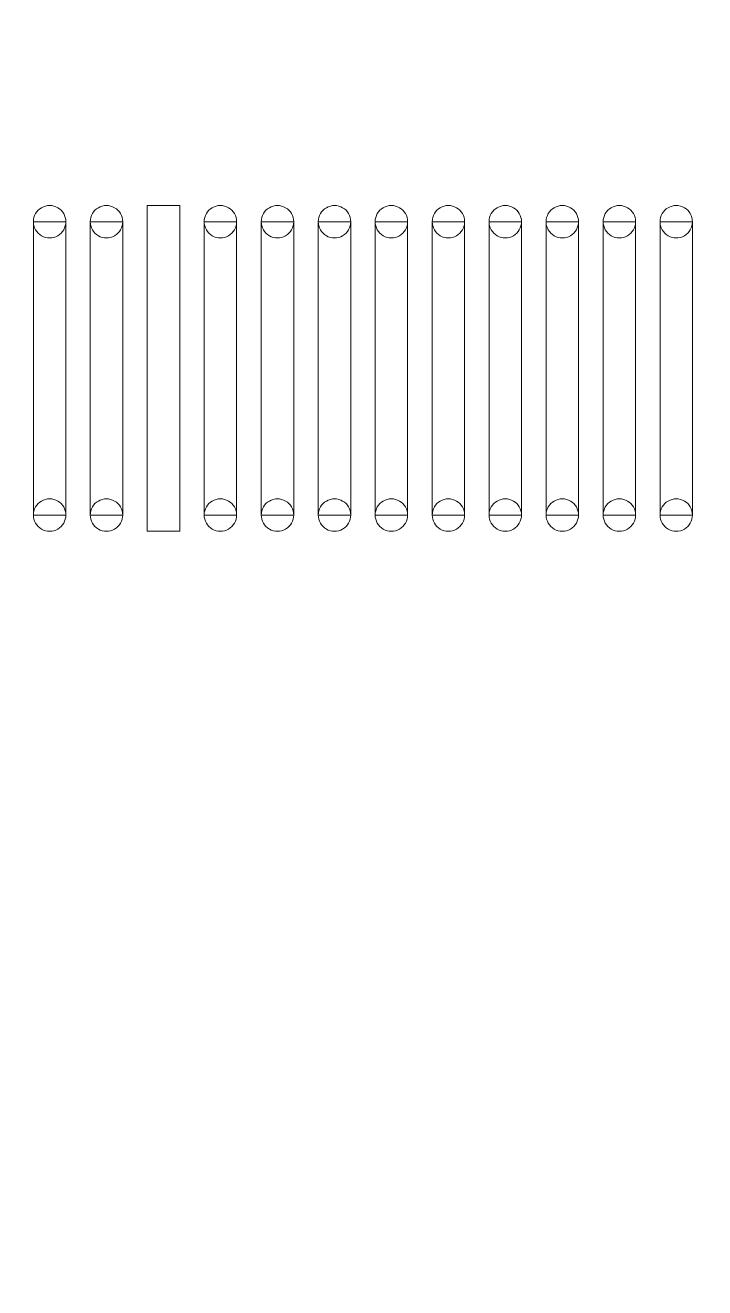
# Model space of a CAD drawing. Header units: millimetres. Extents: x -145 to 117, y -28 to 99.
# Drawn here: x -84.53 to -76.18, y 19.32 to 34.82 of the extents above; entities that cross this region are included whole.
import ezdxf

# ---------------------------------------------------------------- set-up
doc = ezdxf.new("R2010")
doc.units = ezdxf.units.MM
doc.header["$MEASUREMENT"] = 0
doc.layers.add('bottomstencil', color=7, linetype='Continuous')

msp = doc.modelspace()

# ---------------------------------------------------------------- linework, layer by layer
at = {"layer": 'bottomstencil', "color": 8, "lineweight": 9}
msp.add_open_spline([(-17.5854, 99.4833), (-17.5854, 99.4833), (-144.5854, 99.4833), (-144.5854, 99.4833), (-144.5854, 99.4833), (-144.5854, 99.4833), (-144.5854, -27.5167), (-144.5854, -27.5167), (-144.5854, -27.5167), (-144.5854, -27.5167), (-17.5854, -27.5167), (-17.5854, -27.5167), (-17.5854, -27.5167), (-17.5854, -27.5167), (-17.5854, 99.4833), (-17.5854, 99.4833)], degree=3, knots=[0, 0, 0, 0, 0.2, 0.2, 0.2, 0.2, 0.4, 0.4, 0.4, 0.4, 0.6, 0.6, 0.6, 0.6, 1, 1, 1, 1], dxfattribs=at)
at = {"layer": 'bottomstencil', "lineweight": 9}
for points, knots in [([(-84.4293, 32.407), (-84.4293, 32.4782), (-84.3913, 32.544), (-84.3296, 32.5797), (-84.3296, 32.5797), (-84.2679, 32.6153), (-84.1919, 32.6153), (-84.1302, 32.5797), (-84.1302, 32.5797), (-84.0685, 32.544), (-84.0305, 32.4782), (-84.0305, 32.407)], [0, 0, 0, 0, 0.25, 0.25, 0.25, 0.25, 0.5, 0.5, 0.5, 0.5, 1, 1, 1, 1]), ([(-83.7308, 32.407), (-83.7308, 32.4782), (-83.6928, 32.544), (-83.6311, 32.5797), (-83.6311, 32.5797), (-83.5694, 32.6153), (-83.4934, 32.6153), (-83.4317, 32.5797), (-83.4317, 32.5797), (-83.37, 32.544), (-83.332, 32.4782), (-83.332, 32.407)], [0, 0, 0, 0, 0.25, 0.25, 0.25, 0.25, 0.5, 0.5, 0.5, 0.5, 1, 1, 1, 1]), ([(-83.0298, 28.6059), (-83.0298, 28.6059), (-83.0298, 32.6064), (-83.0298, 32.6064), (-83.0298, 32.6064), (-83.0298, 32.6064), (-82.631, 32.6064), (-82.631, 32.6064), (-82.631, 32.6064), (-82.631, 32.6064), (-82.631, 28.6059), (-82.631, 28.6059), (-82.631, 28.6059), (-82.631, 28.6059), (-83.0298, 28.6059), (-83.0298, 28.6059)], [0, 0, 0, 0, 0.2, 0.2, 0.2, 0.2, 0.4, 0.4, 0.4, 0.4, 0.6, 0.6, 0.6, 0.6, 1, 1, 1, 1]), ([(-82.3313, 32.407), (-82.3313, 32.4782), (-82.2933, 32.544), (-82.2316, 32.5797), (-82.2316, 32.5797), (-82.1699, 32.6153), (-82.0939, 32.6153), (-82.0322, 32.5797), (-82.0322, 32.5797), (-81.9705, 32.544), (-81.9325, 32.4782), (-81.9325, 32.407)], [0, 0, 0, 0, 0.25, 0.25, 0.25, 0.25, 0.5, 0.5, 0.5, 0.5, 1, 1, 1, 1]), ([(-81.6302, 32.407), (-81.6302, 32.4782), (-81.5922, 32.544), (-81.5305, 32.5797), (-81.5305, 32.5797), (-81.4688, 32.6153), (-81.3928, 32.6153), (-81.3311, 32.5797), (-81.3311, 32.5797), (-81.2695, 32.544), (-81.2314, 32.4782), (-81.2314, 32.407)], [0, 0, 0, 0, 0.25, 0.25, 0.25, 0.25, 0.5, 0.5, 0.5, 0.5, 1, 1, 1, 1]), ([(-80.9292, 32.407), (-80.9292, 32.4782), (-80.8912, 32.544), (-80.8295, 32.5797), (-80.8295, 32.5797), (-80.7678, 32.6153), (-80.6918, 32.6153), (-80.6301, 32.5797), (-80.6301, 32.5797), (-80.5684, 32.544), (-80.5304, 32.4782), (-80.5304, 32.407)], [0, 0, 0, 0, 0.25, 0.25, 0.25, 0.25, 0.5, 0.5, 0.5, 0.5, 1, 1, 1, 1]), ([(-80.2307, 32.407), (-80.2307, 32.4782), (-80.1927, 32.544), (-80.131, 32.5797), (-80.131, 32.5797), (-80.0693, 32.6153), (-79.9933, 32.6153), (-79.9316, 32.5797), (-79.9316, 32.5797), (-79.8699, 32.544), (-79.8319, 32.4782), (-79.8319, 32.407)], [0, 0, 0, 0, 0.25, 0.25, 0.25, 0.25, 0.5, 0.5, 0.5, 0.5, 1, 1, 1, 1]), ([(-79.5296, 32.407), (-79.5296, 32.4782), (-79.4916, 32.544), (-79.43, 32.5797), (-79.43, 32.5797), (-79.3683, 32.6153), (-79.2923, 32.6153), (-79.2306, 32.5797), (-79.2306, 32.5797), (-79.1689, 32.544), (-79.1309, 32.4782), (-79.1309, 32.407)], [0, 0, 0, 0, 0.25, 0.25, 0.25, 0.25, 0.5, 0.5, 0.5, 0.5, 1, 1, 1, 1]), ([(-78.8311, 32.407), (-78.8311, 32.4782), (-78.7931, 32.544), (-78.7315, 32.5797), (-78.7315, 32.5797), (-78.6698, 32.6153), (-78.5938, 32.6153), (-78.5321, 32.5797), (-78.5321, 32.5797), (-78.4704, 32.544), (-78.4324, 32.4782), (-78.4324, 32.407)], [0, 0, 0, 0, 0.25, 0.25, 0.25, 0.25, 0.5, 0.5, 0.5, 0.5, 1, 1, 1, 1]), ([(-78.1301, 32.407), (-78.1301, 32.4782), (-78.0921, 32.544), (-78.0304, 32.5797), (-78.0304, 32.5797), (-77.9687, 32.6153), (-77.8927, 32.6153), (-77.831, 32.5797), (-77.831, 32.5797), (-77.7693, 32.544), (-77.7313, 32.4782), (-77.7313, 32.407)], [0, 0, 0, 0, 0.25, 0.25, 0.25, 0.25, 0.5, 0.5, 0.5, 0.5, 1, 1, 1, 1]), ([(-77.4291, 32.407), (-77.4291, 32.4782), (-77.3911, 32.544), (-77.3294, 32.5797), (-77.3294, 32.5797), (-77.2677, 32.6153), (-77.1917, 32.6153), (-77.13, 32.5797), (-77.13, 32.5797), (-77.0683, 32.544), (-77.0303, 32.4782), (-77.0303, 32.407)], [0, 0, 0, 0, 0.25, 0.25, 0.25, 0.25, 0.5, 0.5, 0.5, 0.5, 1, 1, 1, 1]), ([(-76.7306, 32.407), (-76.7306, 32.4782), (-76.6926, 32.544), (-76.6309, 32.5797), (-76.6309, 32.5797), (-76.5692, 32.6153), (-76.4932, 32.6153), (-76.4315, 32.5797), (-76.4315, 32.5797), (-76.3698, 32.544), (-76.3318, 32.4782), (-76.3318, 32.407)], [0, 0, 0, 0, 0.25, 0.25, 0.25, 0.25, 0.5, 0.5, 0.5, 0.5, 1, 1, 1, 1]), ([(-84.0305, 28.8053), (-84.0305, 28.8053), (-84.4293, 28.8053), (-84.4293, 28.8053), (-84.4293, 28.8053), (-84.4293, 28.8053), (-84.4293, 32.407), (-84.4293, 32.407), (-84.4293, 32.407), (-84.4293, 32.407), (-84.0305, 32.407), (-84.0305, 32.407), (-84.0305, 32.407), (-84.0305, 32.407), (-84.0305, 28.8053), (-84.0305, 28.8053)], [0, 0, 0, 0, 0.2, 0.2, 0.2, 0.2, 0.4, 0.4, 0.4, 0.4, 0.6, 0.6, 0.6, 0.6, 1, 1, 1, 1]), ([(-84.0305, 32.407), (-84.0305, 32.3357), (-84.0685, 32.2699), (-84.1302, 32.2343), (-84.1302, 32.2343), (-84.1919, 32.1987), (-84.2679, 32.1987), (-84.3296, 32.2343), (-84.3296, 32.2343), (-84.3913, 32.2699), (-84.4293, 32.3357), (-84.4293, 32.407)], [0, 0, 0, 0, 0.25, 0.25, 0.25, 0.25, 0.5, 0.5, 0.5, 0.5, 1, 1, 1, 1]), ([(-84.2299, 32.407), (-84.2299, 32.407), (-84.2299, 32.407), (-84.2299, 32.407), (-84.2299, 32.407), (-84.2299, 32.407), (-84.2299, 32.407), (-84.2299, 32.407), (-84.2299, 32.407), (-84.2299, 32.407), (-84.2299, 32.407), (-84.2299, 32.407)], [0, 0, 0, 0, 0.25, 0.25, 0.25, 0.25, 0.5, 0.5, 0.5, 0.5, 1, 1, 1, 1]), ([(-84.2299, 32.407), (-84.2299, 32.407), (-84.2299, 32.407), (-84.2299, 32.407), (-84.2299, 32.407), (-84.2299, 32.407), (-84.2299, 32.407), (-84.2299, 32.407), (-84.2299, 32.407), (-84.2299, 32.407), (-84.2299, 32.407), (-84.2299, 32.407)], [0, 0, 0, 0, 0.25, 0.25, 0.25, 0.25, 0.5, 0.5, 0.5, 0.5, 1, 1, 1, 1]), ([(-83.332, 28.8053), (-83.332, 28.8053), (-83.7308, 28.8053), (-83.7308, 28.8053), (-83.7308, 28.8053), (-83.7308, 28.8053), (-83.7308, 32.407), (-83.7308, 32.407), (-83.7308, 32.407), (-83.7308, 32.407), (-83.332, 32.407), (-83.332, 32.407), (-83.332, 32.407), (-83.332, 32.407), (-83.332, 28.8053), (-83.332, 28.8053)], [0, 0, 0, 0, 0.2, 0.2, 0.2, 0.2, 0.4, 0.4, 0.4, 0.4, 0.6, 0.6, 0.6, 0.6, 1, 1, 1, 1]), ([(-83.332, 32.407), (-83.332, 32.3357), (-83.37, 32.2699), (-83.4317, 32.2343), (-83.4317, 32.2343), (-83.4934, 32.1987), (-83.5694, 32.1987), (-83.6311, 32.2343), (-83.6311, 32.2343), (-83.6928, 32.2699), (-83.7308, 32.3357), (-83.7308, 32.407)], [0, 0, 0, 0, 0.25, 0.25, 0.25, 0.25, 0.5, 0.5, 0.5, 0.5, 1, 1, 1, 1]), ([(-83.5314, 32.407), (-83.5314, 32.407), (-83.5314, 32.407), (-83.5314, 32.407), (-83.5314, 32.407), (-83.5314, 32.407), (-83.5314, 32.407), (-83.5314, 32.407), (-83.5314, 32.407), (-83.5314, 32.407), (-83.5314, 32.407), (-83.5314, 32.407)], [0, 0, 0, 0, 0.25, 0.25, 0.25, 0.25, 0.5, 0.5, 0.5, 0.5, 1, 1, 1, 1]), ([(-83.5314, 32.407), (-83.5314, 32.407), (-83.5314, 32.407), (-83.5314, 32.407), (-83.5314, 32.407), (-83.5314, 32.407), (-83.5314, 32.407), (-83.5314, 32.407), (-83.5314, 32.407), (-83.5314, 32.407), (-83.5314, 32.407), (-83.5314, 32.407)], [0, 0, 0, 0, 0.25, 0.25, 0.25, 0.25, 0.5, 0.5, 0.5, 0.5, 1, 1, 1, 1]), ([(-81.9325, 28.8053), (-81.9325, 28.8053), (-82.3313, 28.8053), (-82.3313, 28.8053), (-82.3313, 28.8053), (-82.3313, 28.8053), (-82.3313, 32.407), (-82.3313, 32.407), (-82.3313, 32.407), (-82.3313, 32.407), (-81.9325, 32.407), (-81.9325, 32.407), (-81.9325, 32.407), (-81.9325, 32.407), (-81.9325, 28.8053), (-81.9325, 28.8053)], [0, 0, 0, 0, 0.2, 0.2, 0.2, 0.2, 0.4, 0.4, 0.4, 0.4, 0.6, 0.6, 0.6, 0.6, 1, 1, 1, 1]), ([(-81.9325, 32.407), (-81.9325, 32.3357), (-81.9705, 32.2699), (-82.0322, 32.2343), (-82.0322, 32.2343), (-82.0939, 32.1987), (-82.1699, 32.1987), (-82.2316, 32.2343), (-82.2316, 32.2343), (-82.2933, 32.2699), (-82.3313, 32.3357), (-82.3313, 32.407)], [0, 0, 0, 0, 0.25, 0.25, 0.25, 0.25, 0.5, 0.5, 0.5, 0.5, 1, 1, 1, 1]), ([(-82.1319, 32.407), (-82.1319, 32.407), (-82.1319, 32.407), (-82.1319, 32.407), (-82.1319, 32.407), (-82.1319, 32.407), (-82.1319, 32.407), (-82.1319, 32.407), (-82.1319, 32.407), (-82.1319, 32.407), (-82.1319, 32.407), (-82.1319, 32.407)], [0, 0, 0, 0, 0.25, 0.25, 0.25, 0.25, 0.5, 0.5, 0.5, 0.5, 1, 1, 1, 1]), ([(-82.1319, 32.407), (-82.1319, 32.407), (-82.1319, 32.407), (-82.1319, 32.407), (-82.1319, 32.407), (-82.1319, 32.407), (-82.1319, 32.407), (-82.1319, 32.407), (-82.1319, 32.407), (-82.1319, 32.407), (-82.1319, 32.407), (-82.1319, 32.407)], [0, 0, 0, 0, 0.25, 0.25, 0.25, 0.25, 0.5, 0.5, 0.5, 0.5, 1, 1, 1, 1]), ([(-81.2314, 28.8053), (-81.2314, 28.8053), (-81.6302, 28.8053), (-81.6302, 28.8053), (-81.6302, 28.8053), (-81.6302, 28.8053), (-81.6302, 32.407), (-81.6302, 32.407), (-81.6302, 32.407), (-81.6302, 32.407), (-81.2314, 32.407), (-81.2314, 32.407), (-81.2314, 32.407), (-81.2314, 32.407), (-81.2314, 28.8053), (-81.2314, 28.8053)], [0, 0, 0, 0, 0.2, 0.2, 0.2, 0.2, 0.4, 0.4, 0.4, 0.4, 0.6, 0.6, 0.6, 0.6, 1, 1, 1, 1]), ([(-81.2314, 32.407), (-81.2314, 32.3357), (-81.2695, 32.2699), (-81.3311, 32.2343), (-81.3311, 32.2343), (-81.3928, 32.1987), (-81.4688, 32.1987), (-81.5305, 32.2343), (-81.5305, 32.2343), (-81.5922, 32.2699), (-81.6302, 32.3357), (-81.6302, 32.407)], [0, 0, 0, 0, 0.25, 0.25, 0.25, 0.25, 0.5, 0.5, 0.5, 0.5, 1, 1, 1, 1]), ([(-81.4308, 32.407), (-81.4308, 32.407), (-81.4308, 32.407), (-81.4308, 32.407), (-81.4308, 32.407), (-81.4308, 32.407), (-81.4308, 32.407), (-81.4308, 32.407), (-81.4308, 32.407), (-81.4308, 32.407), (-81.4308, 32.407), (-81.4308, 32.407)], [0, 0, 0, 0, 0.25, 0.25, 0.25, 0.25, 0.5, 0.5, 0.5, 0.5, 1, 1, 1, 1]), ([(-81.4308, 32.407), (-81.4308, 32.407), (-81.4308, 32.407), (-81.4308, 32.407), (-81.4308, 32.407), (-81.4308, 32.407), (-81.4308, 32.407), (-81.4308, 32.407), (-81.4308, 32.407), (-81.4308, 32.407), (-81.4308, 32.407), (-81.4308, 32.407)], [0, 0, 0, 0, 0.25, 0.25, 0.25, 0.25, 0.5, 0.5, 0.5, 0.5, 1, 1, 1, 1]), ([(-80.5304, 28.8053), (-80.5304, 28.8053), (-80.9292, 28.8053), (-80.9292, 28.8053), (-80.9292, 28.8053), (-80.9292, 28.8053), (-80.9292, 32.407), (-80.9292, 32.407), (-80.9292, 32.407), (-80.9292, 32.407), (-80.5304, 32.407), (-80.5304, 32.407), (-80.5304, 32.407), (-80.5304, 32.407), (-80.5304, 28.8053), (-80.5304, 28.8053)], [0, 0, 0, 0, 0.2, 0.2, 0.2, 0.2, 0.4, 0.4, 0.4, 0.4, 0.6, 0.6, 0.6, 0.6, 1, 1, 1, 1]), ([(-80.5304, 32.407), (-80.5304, 32.3357), (-80.5684, 32.2699), (-80.6301, 32.2343), (-80.6301, 32.2343), (-80.6918, 32.1987), (-80.7678, 32.1987), (-80.8295, 32.2343), (-80.8295, 32.2343), (-80.8912, 32.2699), (-80.9292, 32.3357), (-80.9292, 32.407)], [0, 0, 0, 0, 0.25, 0.25, 0.25, 0.25, 0.5, 0.5, 0.5, 0.5, 1, 1, 1, 1]), ([(-80.7298, 32.407), (-80.7298, 32.407), (-80.7298, 32.407), (-80.7298, 32.407), (-80.7298, 32.407), (-80.7298, 32.407), (-80.7298, 32.407), (-80.7298, 32.407), (-80.7298, 32.407), (-80.7298, 32.407), (-80.7298, 32.407), (-80.7298, 32.407)], [0, 0, 0, 0, 0.25, 0.25, 0.25, 0.25, 0.5, 0.5, 0.5, 0.5, 1, 1, 1, 1]), ([(-80.7298, 32.407), (-80.7298, 32.407), (-80.7298, 32.407), (-80.7298, 32.407), (-80.7298, 32.407), (-80.7298, 32.407), (-80.7298, 32.407), (-80.7298, 32.407), (-80.7298, 32.407), (-80.7298, 32.407), (-80.7298, 32.407), (-80.7298, 32.407)], [0, 0, 0, 0, 0.25, 0.25, 0.25, 0.25, 0.5, 0.5, 0.5, 0.5, 1, 1, 1, 1]), ([(-79.8319, 28.8053), (-79.8319, 28.8053), (-80.2307, 28.8053), (-80.2307, 28.8053), (-80.2307, 28.8053), (-80.2307, 28.8053), (-80.2307, 32.407), (-80.2307, 32.407), (-80.2307, 32.407), (-80.2307, 32.407), (-79.8319, 32.407), (-79.8319, 32.407), (-79.8319, 32.407), (-79.8319, 32.407), (-79.8319, 28.8053), (-79.8319, 28.8053)], [0, 0, 0, 0, 0.2, 0.2, 0.2, 0.2, 0.4, 0.4, 0.4, 0.4, 0.6, 0.6, 0.6, 0.6, 1, 1, 1, 1]), ([(-79.8319, 32.407), (-79.8319, 32.3357), (-79.8699, 32.2699), (-79.9316, 32.2343), (-79.9316, 32.2343), (-79.9933, 32.1987), (-80.0693, 32.1987), (-80.131, 32.2343), (-80.131, 32.2343), (-80.1927, 32.2699), (-80.2307, 32.3357), (-80.2307, 32.407)], [0, 0, 0, 0, 0.25, 0.25, 0.25, 0.25, 0.5, 0.5, 0.5, 0.5, 1, 1, 1, 1]), ([(-80.0313, 32.407), (-80.0313, 32.407), (-80.0313, 32.407), (-80.0313, 32.407), (-80.0313, 32.407), (-80.0313, 32.407), (-80.0313, 32.407), (-80.0313, 32.407), (-80.0313, 32.407), (-80.0313, 32.407), (-80.0313, 32.407), (-80.0313, 32.407)], [0, 0, 0, 0, 0.25, 0.25, 0.25, 0.25, 0.5, 0.5, 0.5, 0.5, 1, 1, 1, 1]), ([(-80.0313, 32.407), (-80.0313, 32.407), (-80.0313, 32.407), (-80.0313, 32.407), (-80.0313, 32.407), (-80.0313, 32.407), (-80.0313, 32.407), (-80.0313, 32.407), (-80.0313, 32.407), (-80.0313, 32.407), (-80.0313, 32.407), (-80.0313, 32.407)], [0, 0, 0, 0, 0.25, 0.25, 0.25, 0.25, 0.5, 0.5, 0.5, 0.5, 1, 1, 1, 1]), ([(-79.1309, 28.8053), (-79.1309, 28.8053), (-79.5296, 28.8053), (-79.5296, 28.8053), (-79.5296, 28.8053), (-79.5296, 28.8053), (-79.5296, 32.407), (-79.5296, 32.407), (-79.5296, 32.407), (-79.5296, 32.407), (-79.1309, 32.407), (-79.1309, 32.407), (-79.1309, 32.407), (-79.1309, 32.407), (-79.1309, 28.8053), (-79.1309, 28.8053)], [0, 0, 0, 0, 0.2, 0.2, 0.2, 0.2, 0.4, 0.4, 0.4, 0.4, 0.6, 0.6, 0.6, 0.6, 1, 1, 1, 1]), ([(-79.1309, 32.407), (-79.1309, 32.3357), (-79.1689, 32.2699), (-79.2306, 32.2343), (-79.2306, 32.2343), (-79.2923, 32.1987), (-79.3683, 32.1987), (-79.43, 32.2343), (-79.43, 32.2343), (-79.4916, 32.2699), (-79.5296, 32.3357), (-79.5296, 32.407)], [0, 0, 0, 0, 0.25, 0.25, 0.25, 0.25, 0.5, 0.5, 0.5, 0.5, 1, 1, 1, 1]), ([(-79.3303, 32.407), (-79.3303, 32.407), (-79.3303, 32.407), (-79.3303, 32.407), (-79.3303, 32.407), (-79.3303, 32.407), (-79.3303, 32.407), (-79.3303, 32.407), (-79.3303, 32.407), (-79.3303, 32.407), (-79.3303, 32.407), (-79.3303, 32.407)], [0, 0, 0, 0, 0.25, 0.25, 0.25, 0.25, 0.5, 0.5, 0.5, 0.5, 1, 1, 1, 1]), ([(-79.3303, 32.407), (-79.3303, 32.407), (-79.3303, 32.407), (-79.3303, 32.407), (-79.3303, 32.407), (-79.3303, 32.407), (-79.3303, 32.407), (-79.3303, 32.407), (-79.3303, 32.407), (-79.3303, 32.407), (-79.3303, 32.407), (-79.3303, 32.407)], [0, 0, 0, 0, 0.25, 0.25, 0.25, 0.25, 0.5, 0.5, 0.5, 0.5, 1, 1, 1, 1]), ([(-78.4324, 28.8053), (-78.4324, 28.8053), (-78.8311, 28.8053), (-78.8311, 28.8053), (-78.8311, 28.8053), (-78.8311, 28.8053), (-78.8311, 32.407), (-78.8311, 32.407), (-78.8311, 32.407), (-78.8311, 32.407), (-78.4324, 32.407), (-78.4324, 32.407), (-78.4324, 32.407), (-78.4324, 32.407), (-78.4324, 28.8053), (-78.4324, 28.8053)], [0, 0, 0, 0, 0.2, 0.2, 0.2, 0.2, 0.4, 0.4, 0.4, 0.4, 0.6, 0.6, 0.6, 0.6, 1, 1, 1, 1]), ([(-78.4324, 32.407), (-78.4324, 32.3357), (-78.4704, 32.2699), (-78.5321, 32.2343), (-78.5321, 32.2343), (-78.5938, 32.1987), (-78.6698, 32.1987), (-78.7315, 32.2343), (-78.7315, 32.2343), (-78.7931, 32.2699), (-78.8311, 32.3357), (-78.8311, 32.407)], [0, 0, 0, 0, 0.25, 0.25, 0.25, 0.25, 0.5, 0.5, 0.5, 0.5, 1, 1, 1, 1]), ([(-78.6318, 32.407), (-78.6318, 32.407), (-78.6318, 32.407), (-78.6318, 32.407), (-78.6318, 32.407), (-78.6318, 32.407), (-78.6318, 32.407), (-78.6318, 32.407), (-78.6318, 32.407), (-78.6318, 32.407), (-78.6318, 32.407), (-78.6318, 32.407)], [0, 0, 0, 0, 0.25, 0.25, 0.25, 0.25, 0.5, 0.5, 0.5, 0.5, 1, 1, 1, 1]), ([(-78.6318, 32.407), (-78.6318, 32.407), (-78.6318, 32.407), (-78.6318, 32.407), (-78.6318, 32.407), (-78.6318, 32.407), (-78.6318, 32.407), (-78.6318, 32.407), (-78.6318, 32.407), (-78.6318, 32.407), (-78.6318, 32.407), (-78.6318, 32.407)], [0, 0, 0, 0, 0.25, 0.25, 0.25, 0.25, 0.5, 0.5, 0.5, 0.5, 1, 1, 1, 1]), ([(-77.7313, 28.8053), (-77.7313, 28.8053), (-78.1301, 28.8053), (-78.1301, 28.8053), (-78.1301, 28.8053), (-78.1301, 28.8053), (-78.1301, 32.407), (-78.1301, 32.407), (-78.1301, 32.407), (-78.1301, 32.407), (-77.7313, 32.407), (-77.7313, 32.407), (-77.7313, 32.407), (-77.7313, 32.407), (-77.7313, 28.8053), (-77.7313, 28.8053)], [0, 0, 0, 0, 0.2, 0.2, 0.2, 0.2, 0.4, 0.4, 0.4, 0.4, 0.6, 0.6, 0.6, 0.6, 1, 1, 1, 1]), ([(-77.7313, 32.407), (-77.7313, 32.3357), (-77.7693, 32.2699), (-77.831, 32.2343), (-77.831, 32.2343), (-77.8927, 32.1987), (-77.9687, 32.1987), (-78.0304, 32.2343), (-78.0304, 32.2343), (-78.0921, 32.2699), (-78.1301, 32.3357), (-78.1301, 32.407)], [0, 0, 0, 0, 0.25, 0.25, 0.25, 0.25, 0.5, 0.5, 0.5, 0.5, 1, 1, 1, 1]), ([(-77.9307, 32.407), (-77.9307, 32.407), (-77.9307, 32.407), (-77.9307, 32.407), (-77.9307, 32.407), (-77.9307, 32.407), (-77.9307, 32.407), (-77.9307, 32.407), (-77.9307, 32.407), (-77.9307, 32.407), (-77.9307, 32.407), (-77.9307, 32.407)], [0, 0, 0, 0, 0.25, 0.25, 0.25, 0.25, 0.5, 0.5, 0.5, 0.5, 1, 1, 1, 1]), ([(-77.9307, 32.407), (-77.9307, 32.407), (-77.9307, 32.407), (-77.9307, 32.407), (-77.9307, 32.407), (-77.9307, 32.407), (-77.9307, 32.407), (-77.9307, 32.407), (-77.9307, 32.407), (-77.9307, 32.407), (-77.9307, 32.407), (-77.9307, 32.407)], [0, 0, 0, 0, 0.25, 0.25, 0.25, 0.25, 0.5, 0.5, 0.5, 0.5, 1, 1, 1, 1]), ([(-77.0303, 28.8053), (-77.0303, 28.8053), (-77.4291, 28.8053), (-77.4291, 28.8053), (-77.4291, 28.8053), (-77.4291, 28.8053), (-77.4291, 32.407), (-77.4291, 32.407), (-77.4291, 32.407), (-77.4291, 32.407), (-77.0303, 32.407), (-77.0303, 32.407), (-77.0303, 32.407), (-77.0303, 32.407), (-77.0303, 28.8053), (-77.0303, 28.8053)], [0, 0, 0, 0, 0.2, 0.2, 0.2, 0.2, 0.4, 0.4, 0.4, 0.4, 0.6, 0.6, 0.6, 0.6, 1, 1, 1, 1]), ([(-77.0303, 32.407), (-77.0303, 32.3357), (-77.0683, 32.2699), (-77.13, 32.2343), (-77.13, 32.2343), (-77.1917, 32.1987), (-77.2677, 32.1987), (-77.3294, 32.2343), (-77.3294, 32.2343), (-77.3911, 32.2699), (-77.4291, 32.3357), (-77.4291, 32.407)], [0, 0, 0, 0, 0.25, 0.25, 0.25, 0.25, 0.5, 0.5, 0.5, 0.5, 1, 1, 1, 1]), ([(-77.2297, 32.407), (-77.2297, 32.407), (-77.2297, 32.407), (-77.2297, 32.407), (-77.2297, 32.407), (-77.2297, 32.407), (-77.2297, 32.407), (-77.2297, 32.407), (-77.2297, 32.407), (-77.2297, 32.407), (-77.2297, 32.407), (-77.2297, 32.407)], [0, 0, 0, 0, 0.25, 0.25, 0.25, 0.25, 0.5, 0.5, 0.5, 0.5, 1, 1, 1, 1]), ([(-77.2297, 32.407), (-77.2297, 32.407), (-77.2297, 32.407), (-77.2297, 32.407), (-77.2297, 32.407), (-77.2297, 32.407), (-77.2297, 32.407), (-77.2297, 32.407), (-77.2297, 32.407), (-77.2297, 32.407), (-77.2297, 32.407), (-77.2297, 32.407)], [0, 0, 0, 0, 0.25, 0.25, 0.25, 0.25, 0.5, 0.5, 0.5, 0.5, 1, 1, 1, 1]), ([(-76.3318, 28.8053), (-76.3318, 28.8053), (-76.7306, 28.8053), (-76.7306, 28.8053), (-76.7306, 28.8053), (-76.7306, 28.8053), (-76.7306, 32.407), (-76.7306, 32.407), (-76.7306, 32.407), (-76.7306, 32.407), (-76.3318, 32.407), (-76.3318, 32.407), (-76.3318, 32.407), (-76.3318, 32.407), (-76.3318, 28.8053), (-76.3318, 28.8053)], [0, 0, 0, 0, 0.2, 0.2, 0.2, 0.2, 0.4, 0.4, 0.4, 0.4, 0.6, 0.6, 0.6, 0.6, 1, 1, 1, 1]), ([(-76.3318, 32.407), (-76.3318, 32.3357), (-76.3698, 32.2699), (-76.4315, 32.2343), (-76.4315, 32.2343), (-76.4932, 32.1987), (-76.5692, 32.1987), (-76.6309, 32.2343), (-76.6309, 32.2343), (-76.6926, 32.2699), (-76.7306, 32.3357), (-76.7306, 32.407)], [0, 0, 0, 0, 0.25, 0.25, 0.25, 0.25, 0.5, 0.5, 0.5, 0.5, 1, 1, 1, 1]), ([(-76.5312, 32.407), (-76.5312, 32.407), (-76.5312, 32.407), (-76.5312, 32.407), (-76.5312, 32.407), (-76.5312, 32.407), (-76.5312, 32.407), (-76.5312, 32.407), (-76.5312, 32.407), (-76.5312, 32.407), (-76.5312, 32.407), (-76.5312, 32.407)], [0, 0, 0, 0, 0.25, 0.25, 0.25, 0.25, 0.5, 0.5, 0.5, 0.5, 1, 1, 1, 1]), ([(-76.5312, 32.407), (-76.5312, 32.407), (-76.5312, 32.407), (-76.5312, 32.407), (-76.5312, 32.407), (-76.5312, 32.407), (-76.5312, 32.407), (-76.5312, 32.407), (-76.5312, 32.407), (-76.5312, 32.407), (-76.5312, 32.407), (-76.5312, 32.407)], [0, 0, 0, 0, 0.25, 0.25, 0.25, 0.25, 0.5, 0.5, 0.5, 0.5, 1, 1, 1, 1]), ([(-84.4293, 28.8053), (-84.4293, 28.8765), (-84.3913, 28.9423), (-84.3296, 28.9779), (-84.3296, 28.9779), (-84.2679, 29.0136), (-84.1919, 29.0136), (-84.1302, 28.9779), (-84.1302, 28.9779), (-84.0685, 28.9423), (-84.0305, 28.8765), (-84.0305, 28.8053)], [0, 0, 0, 0, 0.25, 0.25, 0.25, 0.25, 0.5, 0.5, 0.5, 0.5, 1, 1, 1, 1]), ([(-83.7308, 28.8053), (-83.7308, 28.8765), (-83.6928, 28.9423), (-83.6311, 28.9779), (-83.6311, 28.9779), (-83.5694, 29.0136), (-83.4934, 29.0136), (-83.4317, 28.9779), (-83.4317, 28.9779), (-83.37, 28.9423), (-83.332, 28.8765), (-83.332, 28.8053)], [0, 0, 0, 0, 0.25, 0.25, 0.25, 0.25, 0.5, 0.5, 0.5, 0.5, 1, 1, 1, 1]), ([(-82.3313, 28.8053), (-82.3313, 28.8765), (-82.2933, 28.9423), (-82.2316, 28.9779), (-82.2316, 28.9779), (-82.1699, 29.0136), (-82.0939, 29.0136), (-82.0322, 28.9779), (-82.0322, 28.9779), (-81.9705, 28.9423), (-81.9325, 28.8765), (-81.9325, 28.8053)], [0, 0, 0, 0, 0.25, 0.25, 0.25, 0.25, 0.5, 0.5, 0.5, 0.5, 1, 1, 1, 1]), ([(-81.6302, 28.8053), (-81.6302, 28.8765), (-81.5922, 28.9423), (-81.5305, 28.9779), (-81.5305, 28.9779), (-81.4688, 29.0136), (-81.3928, 29.0136), (-81.3311, 28.9779), (-81.3311, 28.9779), (-81.2695, 28.9423), (-81.2314, 28.8765), (-81.2314, 28.8053)], [0, 0, 0, 0, 0.25, 0.25, 0.25, 0.25, 0.5, 0.5, 0.5, 0.5, 1, 1, 1, 1]), ([(-80.9292, 28.8053), (-80.9292, 28.8765), (-80.8912, 28.9423), (-80.8295, 28.9779), (-80.8295, 28.9779), (-80.7678, 29.0136), (-80.6918, 29.0136), (-80.6301, 28.9779), (-80.6301, 28.9779), (-80.5684, 28.9423), (-80.5304, 28.8765), (-80.5304, 28.8053)], [0, 0, 0, 0, 0.25, 0.25, 0.25, 0.25, 0.5, 0.5, 0.5, 0.5, 1, 1, 1, 1]), ([(-80.2307, 28.8053), (-80.2307, 28.8765), (-80.1927, 28.9423), (-80.131, 28.9779), (-80.131, 28.9779), (-80.0693, 29.0136), (-79.9933, 29.0136), (-79.9316, 28.9779), (-79.9316, 28.9779), (-79.8699, 28.9423), (-79.8319, 28.8765), (-79.8319, 28.8053)], [0, 0, 0, 0, 0.25, 0.25, 0.25, 0.25, 0.5, 0.5, 0.5, 0.5, 1, 1, 1, 1]), ([(-79.5296, 28.8053), (-79.5296, 28.8765), (-79.4916, 28.9423), (-79.43, 28.9779), (-79.43, 28.9779), (-79.3683, 29.0136), (-79.2923, 29.0136), (-79.2306, 28.9779), (-79.2306, 28.9779), (-79.1689, 28.9423), (-79.1309, 28.8765), (-79.1309, 28.8053)], [0, 0, 0, 0, 0.25, 0.25, 0.25, 0.25, 0.5, 0.5, 0.5, 0.5, 1, 1, 1, 1]), ([(-78.8311, 28.8053), (-78.8311, 28.8765), (-78.7931, 28.9423), (-78.7315, 28.9779), (-78.7315, 28.9779), (-78.6698, 29.0136), (-78.5938, 29.0136), (-78.5321, 28.9779), (-78.5321, 28.9779), (-78.4704, 28.9423), (-78.4324, 28.8765), (-78.4324, 28.8053)], [0, 0, 0, 0, 0.25, 0.25, 0.25, 0.25, 0.5, 0.5, 0.5, 0.5, 1, 1, 1, 1]), ([(-78.1301, 28.8053), (-78.1301, 28.8765), (-78.0921, 28.9423), (-78.0304, 28.9779), (-78.0304, 28.9779), (-77.9687, 29.0136), (-77.8927, 29.0136), (-77.831, 28.9779), (-77.831, 28.9779), (-77.7693, 28.9423), (-77.7313, 28.8765), (-77.7313, 28.8053)], [0, 0, 0, 0, 0.25, 0.25, 0.25, 0.25, 0.5, 0.5, 0.5, 0.5, 1, 1, 1, 1]), ([(-77.4291, 28.8053), (-77.4291, 28.8765), (-77.3911, 28.9423), (-77.3294, 28.9779), (-77.3294, 28.9779), (-77.2677, 29.0136), (-77.1917, 29.0136), (-77.13, 28.9779), (-77.13, 28.9779), (-77.0683, 28.9423), (-77.0303, 28.8765), (-77.0303, 28.8053)], [0, 0, 0, 0, 0.25, 0.25, 0.25, 0.25, 0.5, 0.5, 0.5, 0.5, 1, 1, 1, 1]), ([(-76.7306, 28.8053), (-76.7306, 28.8765), (-76.6926, 28.9423), (-76.6309, 28.9779), (-76.6309, 28.9779), (-76.5692, 29.0136), (-76.4932, 29.0136), (-76.4315, 28.9779), (-76.4315, 28.9779), (-76.3698, 28.9423), (-76.3318, 28.8765), (-76.3318, 28.8053)], [0, 0, 0, 0, 0.25, 0.25, 0.25, 0.25, 0.5, 0.5, 0.5, 0.5, 1, 1, 1, 1]), ([(-84.0305, 28.8053), (-84.0305, 28.734), (-84.0685, 28.6682), (-84.1302, 28.6326), (-84.1302, 28.6326), (-84.1919, 28.597), (-84.2679, 28.597), (-84.3296, 28.6326), (-84.3296, 28.6326), (-84.3913, 28.6682), (-84.4293, 28.734), (-84.4293, 28.8053)], [0, 0, 0, 0, 0.25, 0.25, 0.25, 0.25, 0.5, 0.5, 0.5, 0.5, 1, 1, 1, 1]), ([(-84.2299, 28.8053), (-84.2299, 28.8053), (-84.2299, 28.8053), (-84.2299, 28.8053), (-84.2299, 28.8053), (-84.2299, 28.8053), (-84.2299, 28.8053), (-84.2299, 28.8053), (-84.2299, 28.8053), (-84.2299, 28.8053), (-84.2299, 28.8053), (-84.2299, 28.8053)], [0, 0, 0, 0, 0.25, 0.25, 0.25, 0.25, 0.5, 0.5, 0.5, 0.5, 1, 1, 1, 1]), ([(-84.2299, 28.8053), (-84.2299, 28.8053), (-84.2299, 28.8053), (-84.2299, 28.8053), (-84.2299, 28.8053), (-84.2299, 28.8053), (-84.2299, 28.8053), (-84.2299, 28.8053), (-84.2299, 28.8053), (-84.2299, 28.8053), (-84.2299, 28.8053), (-84.2299, 28.8053)], [0, 0, 0, 0, 0.25, 0.25, 0.25, 0.25, 0.5, 0.5, 0.5, 0.5, 1, 1, 1, 1]), ([(-83.332, 28.8053), (-83.332, 28.734), (-83.37, 28.6682), (-83.4317, 28.6326), (-83.4317, 28.6326), (-83.4934, 28.597), (-83.5694, 28.597), (-83.6311, 28.6326), (-83.6311, 28.6326), (-83.6928, 28.6682), (-83.7308, 28.734), (-83.7308, 28.8053)], [0, 0, 0, 0, 0.25, 0.25, 0.25, 0.25, 0.5, 0.5, 0.5, 0.5, 1, 1, 1, 1]), ([(-83.5314, 28.8053), (-83.5314, 28.8053), (-83.5314, 28.8053), (-83.5314, 28.8053), (-83.5314, 28.8053), (-83.5314, 28.8053), (-83.5314, 28.8053), (-83.5314, 28.8053), (-83.5314, 28.8053), (-83.5314, 28.8053), (-83.5314, 28.8053), (-83.5314, 28.8053)], [0, 0, 0, 0, 0.25, 0.25, 0.25, 0.25, 0.5, 0.5, 0.5, 0.5, 1, 1, 1, 1]), ([(-83.5314, 28.8053), (-83.5314, 28.8053), (-83.5314, 28.8053), (-83.5314, 28.8053), (-83.5314, 28.8053), (-83.5314, 28.8053), (-83.5314, 28.8053), (-83.5314, 28.8053), (-83.5314, 28.8053), (-83.5314, 28.8053), (-83.5314, 28.8053), (-83.5314, 28.8053)], [0, 0, 0, 0, 0.25, 0.25, 0.25, 0.25, 0.5, 0.5, 0.5, 0.5, 1, 1, 1, 1]), ([(-81.9325, 28.8053), (-81.9325, 28.734), (-81.9705, 28.6682), (-82.0322, 28.6326), (-82.0322, 28.6326), (-82.0939, 28.597), (-82.1699, 28.597), (-82.2316, 28.6326), (-82.2316, 28.6326), (-82.2933, 28.6682), (-82.3313, 28.734), (-82.3313, 28.8053)], [0, 0, 0, 0, 0.25, 0.25, 0.25, 0.25, 0.5, 0.5, 0.5, 0.5, 1, 1, 1, 1]), ([(-82.1319, 28.8053), (-82.1319, 28.8053), (-82.1319, 28.8053), (-82.1319, 28.8053), (-82.1319, 28.8053), (-82.1319, 28.8053), (-82.1319, 28.8053), (-82.1319, 28.8053), (-82.1319, 28.8053), (-82.1319, 28.8053), (-82.1319, 28.8053), (-82.1319, 28.8053)], [0, 0, 0, 0, 0.25, 0.25, 0.25, 0.25, 0.5, 0.5, 0.5, 0.5, 1, 1, 1, 1]), ([(-82.1319, 28.8053), (-82.1319, 28.8053), (-82.1319, 28.8053), (-82.1319, 28.8053), (-82.1319, 28.8053), (-82.1319, 28.8053), (-82.1319, 28.8053), (-82.1319, 28.8053), (-82.1319, 28.8053), (-82.1319, 28.8053), (-82.1319, 28.8053), (-82.1319, 28.8053)], [0, 0, 0, 0, 0.25, 0.25, 0.25, 0.25, 0.5, 0.5, 0.5, 0.5, 1, 1, 1, 1]), ([(-81.2314, 28.8053), (-81.2314, 28.734), (-81.2695, 28.6682), (-81.3311, 28.6326), (-81.3311, 28.6326), (-81.3928, 28.597), (-81.4688, 28.597), (-81.5305, 28.6326), (-81.5305, 28.6326), (-81.5922, 28.6682), (-81.6302, 28.734), (-81.6302, 28.8053)], [0, 0, 0, 0, 0.25, 0.25, 0.25, 0.25, 0.5, 0.5, 0.5, 0.5, 1, 1, 1, 1]), ([(-81.4308, 28.8053), (-81.4308, 28.8053), (-81.4308, 28.8053), (-81.4308, 28.8053), (-81.4308, 28.8053), (-81.4308, 28.8053), (-81.4308, 28.8053), (-81.4308, 28.8053), (-81.4308, 28.8053), (-81.4308, 28.8053), (-81.4308, 28.8053), (-81.4308, 28.8053)], [0, 0, 0, 0, 0.25, 0.25, 0.25, 0.25, 0.5, 0.5, 0.5, 0.5, 1, 1, 1, 1]), ([(-81.4308, 28.8053), (-81.4308, 28.8053), (-81.4308, 28.8053), (-81.4308, 28.8053), (-81.4308, 28.8053), (-81.4308, 28.8053), (-81.4308, 28.8053), (-81.4308, 28.8053), (-81.4308, 28.8053), (-81.4308, 28.8053), (-81.4308, 28.8053), (-81.4308, 28.8053)], [0, 0, 0, 0, 0.25, 0.25, 0.25, 0.25, 0.5, 0.5, 0.5, 0.5, 1, 1, 1, 1]), ([(-80.5304, 28.8053), (-80.5304, 28.734), (-80.5684, 28.6682), (-80.6301, 28.6326), (-80.6301, 28.6326), (-80.6918, 28.597), (-80.7678, 28.597), (-80.8295, 28.6326), (-80.8295, 28.6326), (-80.8912, 28.6682), (-80.9292, 28.734), (-80.9292, 28.8053)], [0, 0, 0, 0, 0.25, 0.25, 0.25, 0.25, 0.5, 0.5, 0.5, 0.5, 1, 1, 1, 1]), ([(-80.7298, 28.8053), (-80.7298, 28.8053), (-80.7298, 28.8053), (-80.7298, 28.8053), (-80.7298, 28.8053), (-80.7298, 28.8053), (-80.7298, 28.8053), (-80.7298, 28.8053), (-80.7298, 28.8053), (-80.7298, 28.8053), (-80.7298, 28.8053), (-80.7298, 28.8053)], [0, 0, 0, 0, 0.25, 0.25, 0.25, 0.25, 0.5, 0.5, 0.5, 0.5, 1, 1, 1, 1]), ([(-80.7298, 28.8053), (-80.7298, 28.8053), (-80.7298, 28.8053), (-80.7298, 28.8053), (-80.7298, 28.8053), (-80.7298, 28.8053), (-80.7298, 28.8053), (-80.7298, 28.8053), (-80.7298, 28.8053), (-80.7298, 28.8053), (-80.7298, 28.8053), (-80.7298, 28.8053)], [0, 0, 0, 0, 0.25, 0.25, 0.25, 0.25, 0.5, 0.5, 0.5, 0.5, 1, 1, 1, 1]), ([(-79.8319, 28.8053), (-79.8319, 28.734), (-79.8699, 28.6682), (-79.9316, 28.6326), (-79.9316, 28.6326), (-79.9933, 28.597), (-80.0693, 28.597), (-80.131, 28.6326), (-80.131, 28.6326), (-80.1927, 28.6682), (-80.2307, 28.734), (-80.2307, 28.8053)], [0, 0, 0, 0, 0.25, 0.25, 0.25, 0.25, 0.5, 0.5, 0.5, 0.5, 1, 1, 1, 1]), ([(-80.0313, 28.8053), (-80.0313, 28.8053), (-80.0313, 28.8053), (-80.0313, 28.8053), (-80.0313, 28.8053), (-80.0313, 28.8053), (-80.0313, 28.8053), (-80.0313, 28.8053), (-80.0313, 28.8053), (-80.0313, 28.8053), (-80.0313, 28.8053), (-80.0313, 28.8053)], [0, 0, 0, 0, 0.25, 0.25, 0.25, 0.25, 0.5, 0.5, 0.5, 0.5, 1, 1, 1, 1]), ([(-80.0313, 28.8053), (-80.0313, 28.8053), (-80.0313, 28.8053), (-80.0313, 28.8053), (-80.0313, 28.8053), (-80.0313, 28.8053), (-80.0313, 28.8053), (-80.0313, 28.8053), (-80.0313, 28.8053), (-80.0313, 28.8053), (-80.0313, 28.8053), (-80.0313, 28.8053)], [0, 0, 0, 0, 0.25, 0.25, 0.25, 0.25, 0.5, 0.5, 0.5, 0.5, 1, 1, 1, 1]), ([(-79.1309, 28.8053), (-79.1309, 28.734), (-79.1689, 28.6682), (-79.2306, 28.6326), (-79.2306, 28.6326), (-79.2923, 28.597), (-79.3683, 28.597), (-79.43, 28.6326), (-79.43, 28.6326), (-79.4916, 28.6682), (-79.5296, 28.734), (-79.5296, 28.8053)], [0, 0, 0, 0, 0.25, 0.25, 0.25, 0.25, 0.5, 0.5, 0.5, 0.5, 1, 1, 1, 1]), ([(-79.3303, 28.8053), (-79.3303, 28.8053), (-79.3303, 28.8053), (-79.3303, 28.8053), (-79.3303, 28.8053), (-79.3303, 28.8053), (-79.3303, 28.8053), (-79.3303, 28.8053), (-79.3303, 28.8053), (-79.3303, 28.8053), (-79.3303, 28.8053), (-79.3303, 28.8053)], [0, 0, 0, 0, 0.25, 0.25, 0.25, 0.25, 0.5, 0.5, 0.5, 0.5, 1, 1, 1, 1]), ([(-79.3303, 28.8053), (-79.3303, 28.8053), (-79.3303, 28.8053), (-79.3303, 28.8053), (-79.3303, 28.8053), (-79.3303, 28.8053), (-79.3303, 28.8053), (-79.3303, 28.8053), (-79.3303, 28.8053), (-79.3303, 28.8053), (-79.3303, 28.8053), (-79.3303, 28.8053)], [0, 0, 0, 0, 0.25, 0.25, 0.25, 0.25, 0.5, 0.5, 0.5, 0.5, 1, 1, 1, 1]), ([(-78.4324, 28.8053), (-78.4324, 28.734), (-78.4704, 28.6682), (-78.5321, 28.6326), (-78.5321, 28.6326), (-78.5938, 28.597), (-78.6698, 28.597), (-78.7315, 28.6326), (-78.7315, 28.6326), (-78.7931, 28.6682), (-78.8311, 28.734), (-78.8311, 28.8053)], [0, 0, 0, 0, 0.25, 0.25, 0.25, 0.25, 0.5, 0.5, 0.5, 0.5, 1, 1, 1, 1]), ([(-78.6318, 28.8053), (-78.6318, 28.8053), (-78.6318, 28.8053), (-78.6318, 28.8053), (-78.6318, 28.8053), (-78.6318, 28.8053), (-78.6318, 28.8053), (-78.6318, 28.8053), (-78.6318, 28.8053), (-78.6318, 28.8053), (-78.6318, 28.8053), (-78.6318, 28.8053)], [0, 0, 0, 0, 0.25, 0.25, 0.25, 0.25, 0.5, 0.5, 0.5, 0.5, 1, 1, 1, 1]), ([(-78.6318, 28.8053), (-78.6318, 28.8053), (-78.6318, 28.8053), (-78.6318, 28.8053), (-78.6318, 28.8053), (-78.6318, 28.8053), (-78.6318, 28.8053), (-78.6318, 28.8053), (-78.6318, 28.8053), (-78.6318, 28.8053), (-78.6318, 28.8053), (-78.6318, 28.8053)], [0, 0, 0, 0, 0.25, 0.25, 0.25, 0.25, 0.5, 0.5, 0.5, 0.5, 1, 1, 1, 1]), ([(-77.7313, 28.8053), (-77.7313, 28.734), (-77.7693, 28.6682), (-77.831, 28.6326), (-77.831, 28.6326), (-77.8927, 28.597), (-77.9687, 28.597), (-78.0304, 28.6326), (-78.0304, 28.6326), (-78.0921, 28.6682), (-78.1301, 28.734), (-78.1301, 28.8053)], [0, 0, 0, 0, 0.25, 0.25, 0.25, 0.25, 0.5, 0.5, 0.5, 0.5, 1, 1, 1, 1]), ([(-77.9307, 28.8053), (-77.9307, 28.8053), (-77.9307, 28.8053), (-77.9307, 28.8053), (-77.9307, 28.8053), (-77.9307, 28.8053), (-77.9307, 28.8053), (-77.9307, 28.8053), (-77.9307, 28.8053), (-77.9307, 28.8053), (-77.9307, 28.8053), (-77.9307, 28.8053)], [0, 0, 0, 0, 0.25, 0.25, 0.25, 0.25, 0.5, 0.5, 0.5, 0.5, 1, 1, 1, 1]), ([(-77.9307, 28.8053), (-77.9307, 28.8053), (-77.9307, 28.8053), (-77.9307, 28.8053), (-77.9307, 28.8053), (-77.9307, 28.8053), (-77.9307, 28.8053), (-77.9307, 28.8053), (-77.9307, 28.8053), (-77.9307, 28.8053), (-77.9307, 28.8053), (-77.9307, 28.8053)], [0, 0, 0, 0, 0.25, 0.25, 0.25, 0.25, 0.5, 0.5, 0.5, 0.5, 1, 1, 1, 1]), ([(-77.0303, 28.8053), (-77.0303, 28.734), (-77.0683, 28.6682), (-77.13, 28.6326), (-77.13, 28.6326), (-77.1917, 28.597), (-77.2677, 28.597), (-77.3294, 28.6326), (-77.3294, 28.6326), (-77.3911, 28.6682), (-77.4291, 28.734), (-77.4291, 28.8053)], [0, 0, 0, 0, 0.25, 0.25, 0.25, 0.25, 0.5, 0.5, 0.5, 0.5, 1, 1, 1, 1]), ([(-77.2297, 28.8053), (-77.2297, 28.8053), (-77.2297, 28.8053), (-77.2297, 28.8053), (-77.2297, 28.8053), (-77.2297, 28.8053), (-77.2297, 28.8053), (-77.2297, 28.8053), (-77.2297, 28.8053), (-77.2297, 28.8053), (-77.2297, 28.8053), (-77.2297, 28.8053)], [0, 0, 0, 0, 0.25, 0.25, 0.25, 0.25, 0.5, 0.5, 0.5, 0.5, 1, 1, 1, 1]), ([(-77.2297, 28.8053), (-77.2297, 28.8053), (-77.2297, 28.8053), (-77.2297, 28.8053), (-77.2297, 28.8053), (-77.2297, 28.8053), (-77.2297, 28.8053), (-77.2297, 28.8053), (-77.2297, 28.8053), (-77.2297, 28.8053), (-77.2297, 28.8053), (-77.2297, 28.8053)], [0, 0, 0, 0, 0.25, 0.25, 0.25, 0.25, 0.5, 0.5, 0.5, 0.5, 1, 1, 1, 1]), ([(-76.3318, 28.8053), (-76.3318, 28.734), (-76.3698, 28.6682), (-76.4315, 28.6326), (-76.4315, 28.6326), (-76.4932, 28.597), (-76.5692, 28.597), (-76.6309, 28.6326), (-76.6309, 28.6326), (-76.6926, 28.6682), (-76.7306, 28.734), (-76.7306, 28.8053)], [0, 0, 0, 0, 0.25, 0.25, 0.25, 0.25, 0.5, 0.5, 0.5, 0.5, 1, 1, 1, 1]), ([(-76.5312, 28.8053), (-76.5312, 28.8053), (-76.5312, 28.8053), (-76.5312, 28.8053), (-76.5312, 28.8053), (-76.5312, 28.8053), (-76.5312, 28.8053), (-76.5312, 28.8053), (-76.5312, 28.8053), (-76.5312, 28.8053), (-76.5312, 28.8053), (-76.5312, 28.8053)], [0, 0, 0, 0, 0.25, 0.25, 0.25, 0.25, 0.5, 0.5, 0.5, 0.5, 1, 1, 1, 1]), ([(-76.5312, 28.8053), (-76.5312, 28.8053), (-76.5312, 28.8053), (-76.5312, 28.8053), (-76.5312, 28.8053), (-76.5312, 28.8053), (-76.5312, 28.8053), (-76.5312, 28.8053), (-76.5312, 28.8053), (-76.5312, 28.8053), (-76.5312, 28.8053), (-76.5312, 28.8053)], [0, 0, 0, 0, 0.25, 0.25, 0.25, 0.25, 0.5, 0.5, 0.5, 0.5, 1, 1, 1, 1])]:
    msp.add_open_spline(points, degree=3, knots=knots, dxfattribs=at)

doc.saveas('drawing.dxf')
